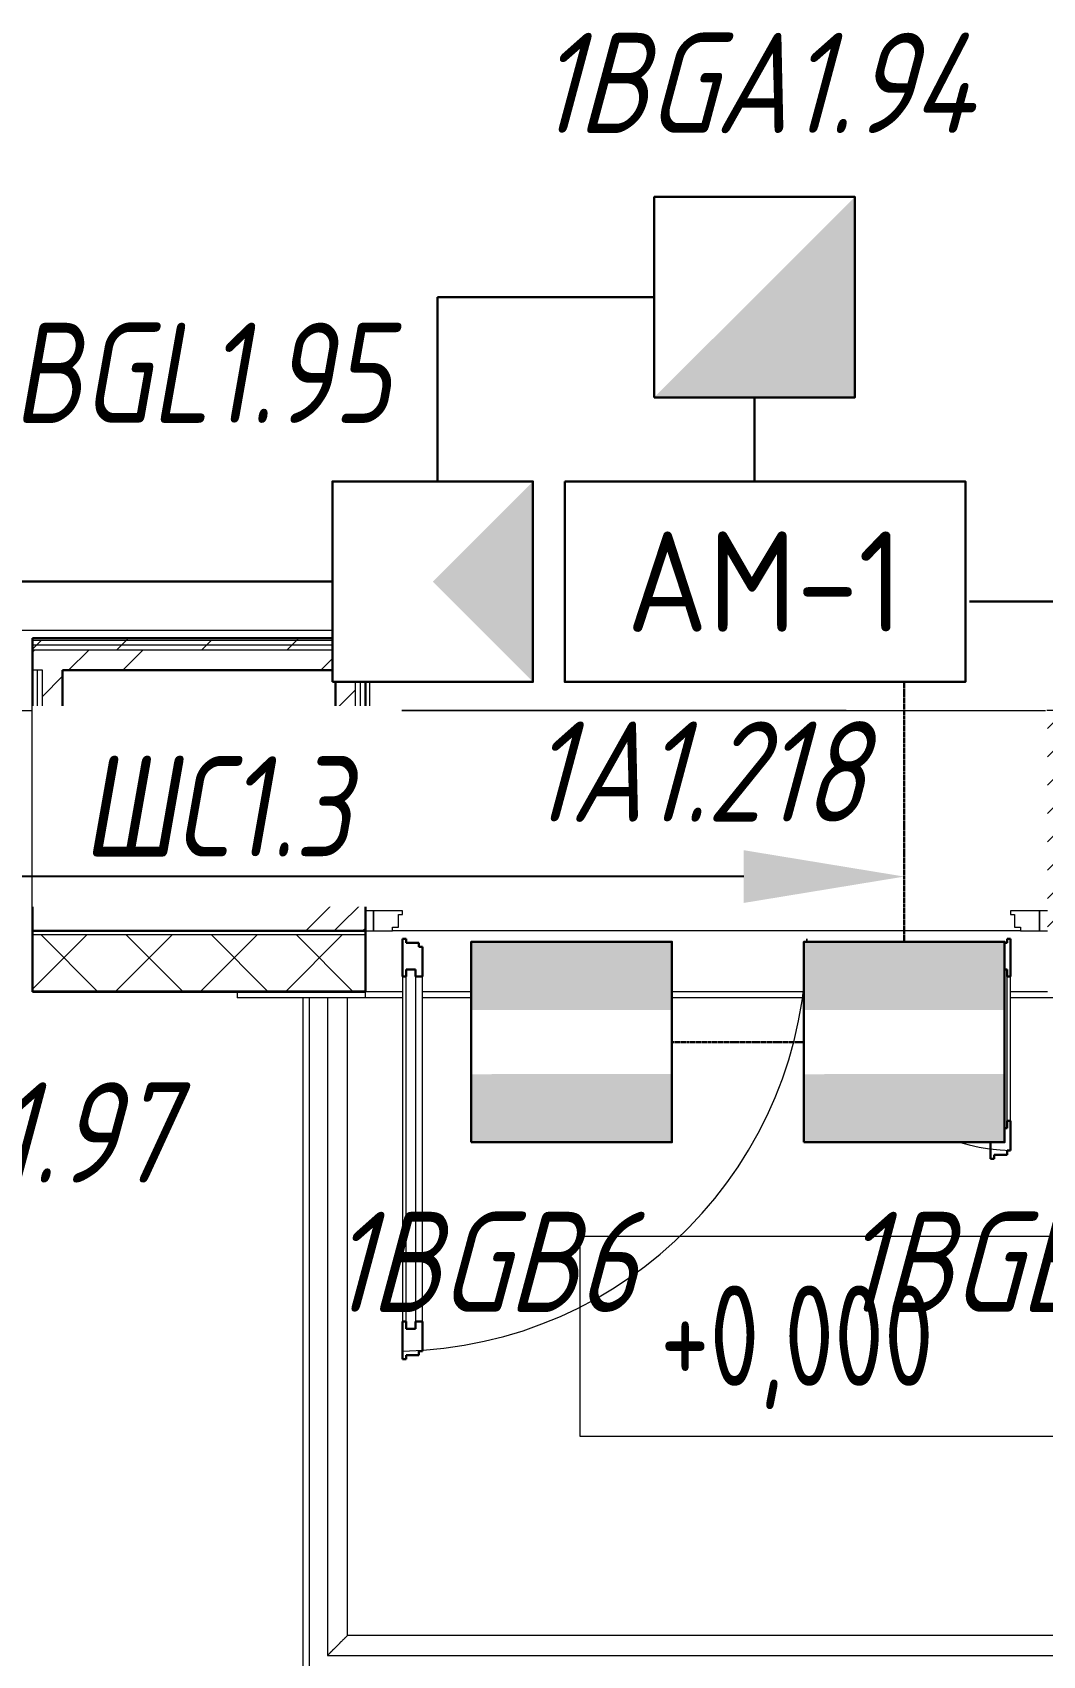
# Model space of a CAD drawing. Header units: millimetres. Extents: x -259793 to 1187961, y -549744 to 43070.
# Drawn here: x -50336 to -47818, y 13099 to 17147 of the extents above; entities that cross this region are included whole.
import ezdxf
from ezdxf import colors
from ezdxf.entities.mleader import LeaderData, LeaderLine
from ezdxf.enums import TextEntityAlignment as Align
from ezdxf.math import Vec2, Vec3

# ---------------------------------------------------------------- set-up
doc = ezdxf.new("R2010")
doc.units = ezdxf.units.MM
for name, pattern in [('ADSK_Линия сетки', [25, 20, -2.5, 0, -2.5]), ('ADSK_Штриховая_ш2 п1_5', [4.5, 3, -1.5]), ('штриховаяX2', [1.5, 1, -0.5])]:
    doc.linetypes.add(name, pattern=pattern)
for name, color, linetype, lineweight in [('RC-Выноски', 7, 'Continuous', 0), ('RC-Извещатели_охранные', 5, 'Continuous', 30), ('RC-Линии_связи-Адресные', 5, 'Continuous', 30), ('RC-Прочее_оборудование', 5, 'Continuous', 30), ('Аннотация', 7, 'Continuous', 18), ('Двери', 252, 'Continuous', 9), ('Лестницы', 252, 'Continuous', 9), ('лс', 5, 'Continuous', 30), ('Ограждение', 252, 'Continuous', 9), ('Оси', 252, 'Continuous', 9), ('Отметки', 7, 'Continuous', 9), ('Стены внутренние', 7, 'Continuous', 18), ('Стены наружные', 7, 'Continuous', 18), ('Стены штриховка', 7, 'Continuous', 9)]:
    doc.layers.add(name, color=color, linetype=linetype, lineweight=lineweight)
doc.layers.add('RC-Позиционные_обозначения', color=7, linetype='Continuous')
doc.layers.add('Двери открывание', color=7, linetype='Continuous', lineweight=9, true_color=0xc0c0c0)
doc.styles.add('GOST Common_3', font='', dxfattribs={"height": 3.5})
doc.styles.add('ISOCPEUR', font='isocpeur.ttf', dxfattribs={"width": 0.9, "height": 350})
doc.styles.add('RubezhCAD', font='', dxfattribs={"oblique": 10})
doc.styles.get("Standard").update_dxf_attribs({"font": ''})
doc.styles.get('GOST Common_3').set_extended_font_data('GOST 2.304 type A')
doc.styles.get('RubezhCAD').set_extended_font_data('GOST type A')
doc.styles.get('Standard').set_extended_font_data('GOST type B')

# ---------------------------------------------------------------- blocks, each defined once
blk = doc.blocks.new('RC-UGO-IOM-02')
at = {"layer": 'RC-Извещатели_охранные'}
blk.add_point((0, 0), dxfattribs=at)
blk.add_attdef('PSTN', text='', height=2.5, dxfattribs=at).set_placement((0.977, 2.603), align=Align.BOTTOM_LEFT)
blk.add_wipeout([(2.5, -2.5), (2.5, 2.5), (-2.5, 2.5), (-2.5, -2.5)]).dxf.layer = 'RC-Извещатели_охранные'
blk.add_wipeout([(-2.5, -2.5), (-2.5, 2.5), (2.5, 2.5), (2.5, -2.5)]).dxf.layer = 'RC-Извещатели_охранные'
h = blk.add_hatch(color=256, dxfattribs=at)
h.dxf.hatch_style = 1
h.paths.add_polyline_path([(2.5, 0.8), (2.5, 2.506), (-2.5, 2.499), (-2.5, 0.8)])
h = blk.add_hatch(color=256, dxfattribs=at)
h.dxf.hatch_style = 1
h.paths.add_polyline_path([(2.5, -2.5), (2.5, -0.794), (-2.5, -0.801), (-2.5, -2.5)])
blk.add_lwpolyline([(-2.5, -2.5), (2.5, -2.5), (2.5, 2.5), (-2.5, 2.5)], close=True, dxfattribs=at)
blk = doc.blocks.new('RC-UGO-AM-01')
at = {"layer": 'RC-Прочее_оборудование'}
blk.add_point((0, 0), dxfattribs=at)
blk.add_attdef('PSTN', text='', height=2.5, dxfattribs=at).set_placement((2.323, 2.403), align=Align.BOTTOM_LEFT)
blk.add_wipeout([(4.993, 2.499), (4.993, -2.499), (-4.993, -2.499), (-4.987, 2.499)]).dxf.layer = 'RC-Прочее_оборудование'
blk.add_wipeout([(-4.993, -2.499), (-4.993, 2.499), (4.993, 2.499), (4.993, -2.499)]).dxf.layer = 'RC-Прочее_оборудование'
blk.add_lwpolyline([(-4.993, 2.499), (4.993, 2.499), (4.993, -2.499), (-4.993, -2.499), (-4.993, 2.499)], close=True, dxfattribs=at)
blk.add_lwpolyline([(-4.993, 2.499), (-4.987, 2.499)], dxfattribs=at)
blk.add_lwpolyline([(-4.993, 2.499), (-4.987, 2.499)], dxfattribs=at)
at = {"layer": 'RC-Прочее_оборудование', "ltscale": 100, "style": 'ISOCPEUR', "width": 0.9}
blk.add_text('АМ-1', height=2.5, dxfattribs=at).set_placement((0, 0), align=Align.MIDDLE)
blk = doc.blocks.new('RC-UGO-IOPPA-01')
at = {"layer": 'RC-Извещатели_охранные'}
blk.add_attdef('PSTN', text='', height=2.5, dxfattribs=at).set_placement((0.977, 2.603), align=Align.BOTTOM_LEFT)
blk.add_wipeout([(2.5, -2.5), (2.5, 2.5), (-2.5, 2.5), (-2.5, -2.5)]).dxf.layer = 'RC-Извещатели_охранные'
blk.add_wipeout([(-2.5, -2.5), (-2.5, 2.5), (2.5, 2.5), (2.5, -2.5)]).dxf.layer = 'RC-Извещатели_охранные'
h = blk.add_hatch(color=256, dxfattribs=at)
h.dxf.hatch_style = 1
h.paths.add_polyline_path([(2.5, -2.5), (2.5, 2.5), (0, 0)])
blk.add_lwpolyline([(-2.5, -2.5), (2.5, -2.5), (2.5, 2.5), (-2.5, 2.5)], close=True, dxfattribs=at)
blk = doc.blocks.new('RC-UGO-IOZ-02')
at = {"layer": 'RC-Извещатели_охранные'}
blk.add_attdef('PSTN', text='', height=2.5, dxfattribs=at).set_placement((0.977, 2.603), align=Align.BOTTOM_LEFT)
blk.add_wipeout([(2.5, -2.5), (2.5, 2.5), (-2.5, 2.5), (-2.5, -2.5)]).dxf.layer = 'RC-Извещатели_охранные'
blk.add_wipeout([(-2.5, -2.5), (-2.5, 2.5), (2.5, 2.5), (2.5, -2.5)]).dxf.layer = 'RC-Извещатели_охранные'
h = blk.add_hatch(color=256, dxfattribs=at)
h.dxf.hatch_style = 1
h.paths.add_polyline_path([(2.5, -2.5), (2.5, 2.5), (0, 0), (-2.5, -2.5)])
blk.add_lwpolyline([(-2.5, -2.5), (2.5, -2.5), (2.5, 2.5), (-2.5, 2.5)], close=True, dxfattribs=at)
blk = doc.blocks.new('1 этаж')
at = {"layer": 'Двери', "lineweight": 18, "true_color": 0x636466}
h = blk.add_hatch(dxfattribs=at)
h.set_pattern_fill('FP_2', color=251, angle=180, style=0, pattern_type=2)
h.set_pattern_definition([(225, (-48530.8, 15181.27), (35.3553, -35.3553), [])])
h.paths.add_polyline_path([(-47805.8, 14906.3), (-47655.8, 14906.3), (-47655.8, 15456.3), (-47805.8, 15456.3), (-47805.8, 15088.3)])
h.paths.add_polyline_path([(-49505.8, 14906.3), (-49505.8, 15456.3), (-49655.8, 15456.3), (-49655.8, 14906.3), (-49546.1, 14906.3)])
at = {"layer": 'Аннотация', "color": 251, "lineweight": 20, "true_color": 0x636466}
for p, q in [((-48970.3, 13645.3), (-48970.3, 14145.3)), ((-48970.3, 14145.3), (-47670.3, 14145.3)), ((-47670.3, 13645.3), (-48970.3, 13645.3))]:
    blk.add_line(p, q, dxfattribs=at)
at = {"layer": 'Двери', "color": 251, "linetype": 'ADSK_Штриховая_ш2 п1_5', "true_color": 0x636466}
for p, q in [((-49505.8, 15456.3), (-49655.8, 15456.3)), ((-49505.8, 14906.3), (-49505.8, 15456.3)), ((-49655.8, 14906.3), (-49505.8, 14906.3))]:
    blk.add_line(p, q, dxfattribs=at)
at = {"layer": 'Двери', "color": 251, "true_color": 0x636466}
for p, q in [((-49505.8, 14956.3), (-49505.8, 14906.3)), ((-49485.8, 14956.3), (-49505.8, 14956.3)), ((-49485.8, 14906.3), (-49485.8, 14956.3)), ((-49413.8, 14956.3), (-49485.8, 14956.3)), ((-49485.8, 14956.3), (-49485.8, 14906.3)), ((-49423.8, 14915.3), (-49423.8, 14947.3)), ((-49423.8, 14947.3), (-49413.8, 14947.3)), ((-49413.8, 14947.3), (-49413.8, 14956.3)), ((-47825.8, 14956.3), (-47897.8, 14956.3)), ((-47897.8, 14956.3), (-47897.8, 14947.3)), ((-47897.8, 14947.3), (-47887.8, 14947.3)), ((-47887.8, 14947.3), (-47887.8, 14915.3)), ((-47805.8, 14956.3), (-47825.8, 14956.3)), ((-47825.8, 14956.3), (-47825.8, 14906.3)), ((-47825.8, 14906.3), (-47825.8, 14956.3)), ((-49505.8, 14906.3), (-49485.8, 14906.3)), ((-49485.8, 14906.3), (-49438.8, 14906.3)), ((-49438.8, 14906.3), (-49438.8, 14915.3)), ((-49438.8, 14915.3), (-49423.8, 14915.3)), ((-47887.8, 14915.3), (-47872.8, 14915.3)), ((-47872.8, 14915.3), (-47872.8, 14906.3)), ((-47872.8, 14906.3), (-47825.8, 14906.3)), ((-47825.8, 14906.3), (-47805.8, 14906.3)), ((-49413.8, 14792.3), (-49413.8, 13932.3)), ((-49404.8, 14810.3), (-49380.8, 14810.3)), ((-49404.8, 13914.3), (-49404.8, 14810.3)), ((-49380.8, 14810.3), (-49380.8, 13914.3)), ((-49363.8, 13932.3), (-49363.8, 14792.3)), ((-47947.8, 14792.3), (-47947.8, 14432.3)), ((-47930.8, 14810.3), (-47930.8, 14414.3)), ((-47906.8, 14810.3), (-47930.8, 14810.3)), ((-47906.8, 14414.3), (-47906.8, 14810.3)), ((-47897.8, 14432.3), (-47897.8, 14792.3)), ((-47930.8, 14414.3), (-47906.8, 14414.3)), ((-49380.8, 13914.3), (-49404.8, 13914.3))]:
    blk.add_line(p, q, dxfattribs=at)
at = {"layer": 'Двери', "color": 251, "lineweight": 30, "true_color": 0x636466}
for p, q in [((-49404.8, 14886.3), (-49413.8, 14886.3)), ((-49413.8, 14886.3), (-49413.8, 14792.3)), ((-49404.8, 14876.3), (-49404.8, 14886.3)), ((-49372.8, 14876.3), (-49404.8, 14876.3)), ((-49372.8, 14866.3), (-49372.8, 14876.3)), ((-49363.8, 14866.3), (-49372.8, 14866.3)), ((-49363.8, 14792.3), (-49363.8, 14866.3)), ((-47938.8, 14866.3), (-47947.8, 14866.3)), ((-47947.8, 14866.3), (-47947.8, 14792.3)), ((-47938.8, 14876.3), (-47938.8, 14866.3)), ((-47906.8, 14876.3), (-47938.8, 14876.3)), ((-47897.8, 14886.3), (-47906.8, 14886.3)), ((-47906.8, 14886.3), (-47906.8, 14876.3)), ((-47897.8, 14792.3), (-47897.8, 14886.3)), ((-49404.8, 14792.3), (-49413.8, 14792.3)), ((-49404.8, 14810.3), (-49404.8, 14792.3)), ((-49380.8, 14810.3), (-49404.8, 14810.3)), ((-49380.8, 14792.3), (-49380.8, 14810.3)), ((-49363.8, 14792.3), (-49380.8, 14792.3)), ((-47947.8, 14792.3), (-47930.8, 14792.3)), ((-47930.8, 14792.3), (-47930.8, 14810.3)), ((-47930.8, 14810.3), (-47906.8, 14810.3)), ((-47906.8, 14810.3), (-47906.8, 14792.3)), ((-47906.8, 14792.3), (-47897.8, 14792.3)), ((-47947.8, 14432.3), (-47947.8, 14338.3)), ((-47947.8, 14432.3), (-47930.8, 14432.3)), ((-47930.8, 14432.3), (-47930.8, 14414.3)), ((-47930.8, 14414.3), (-47906.8, 14414.3)), ((-47906.8, 14432.3), (-47897.8, 14432.3)), ((-47906.8, 14414.3), (-47906.8, 14432.3)), ((-47897.8, 14358.3), (-47897.8, 14432.3)), ((-47947.8, 14338.3), (-47938.8, 14338.3)), ((-47938.8, 14338.3), (-47938.8, 14348.3)), ((-47938.8, 14348.3), (-47906.8, 14348.3)), ((-47906.8, 14348.3), (-47906.8, 14358.3)), ((-47906.8, 14358.3), (-47897.8, 14358.3)), ((-49413.8, 13932.3), (-49413.8, 13838.3)), ((-49404.8, 13932.3), (-49413.8, 13932.3)), ((-49404.8, 13914.3), (-49404.8, 13932.3)), ((-49380.8, 13932.3), (-49380.8, 13914.3)), ((-49363.8, 13932.3), (-49380.8, 13932.3)), ((-49363.8, 13858.3), (-49363.8, 13932.3)), ((-49380.8, 13914.3), (-49404.8, 13914.3)), ((-49404.8, 13838.3), (-49404.8, 13848.3)), ((-49404.8, 13848.3), (-49372.8, 13848.3)), ((-49372.8, 13848.3), (-49372.8, 13858.3)), ((-49372.8, 13858.3), (-49363.8, 13858.3)), ((-49413.8, 13838.3), (-49404.8, 13838.3))]:
    blk.add_line(p, q, dxfattribs=at)
at = {"layer": 'Двери открывание', "color": 251, "true_color": 0x636466}
for centre, radius, start, end in [((-49433.8, 14886.3), 1028, 271.1148, 0), ((-47877.8, 14886.3), 528, 180, 267.8292)]:
    blk.add_arc(centre, radius, start, end, dxfattribs=at)
at = {"layer": 'Лестницы', "color": 251, "true_color": 0x636466}
for p, q in [((-47872.8, 14906.3), (-49438.8, 14906.3)), ((-49645.8, 14739.3), (-49645.8, 13054.3))]:
    blk.add_line(p, q, dxfattribs=at)
at = {"layer": 'Ограждение', "color": 251, "true_color": 0x636466}
for p, q in [((-52920.8, 15656.3), (-49495.8, 15656.3)), ((-49495.8, 15656.3), (-49495.8, 15456.3)), ((-52085.8, 15456.3), (-50335.8, 15456.3)), ((-49505.8, 15456.3), (-49495.8, 15456.3)), ((-49600.8, 14739.3), (-49600.8, 13099.3)), ((-49550.8, 14739.3), (-49600.8, 14739.3)), ((-49550.8, 13149.3), (-49550.8, 14739.3)), ((-47115.8, 13149.3), (-49550.8, 13149.3)), ((-49600.8, 13099.3), (-47115.8, 13099.3))]:
    blk.add_line(p, q, dxfattribs=at)
blk.add_open_spline([(-49550.8, 13149.3), (-49550.8, 13149.3), (-49551.2, 13148.8), (-49552.6, 13147.4), (-49554.1, 13146), (-49555.6, 13144.5), (-49557, 13143.1), (-49558.5, 13141.6), (-49560.5, 13139.5), (-49562.8, 13137.3), (-49564.7, 13135.3), (-49566.2, 13133.8), (-49567.8, 13132.3), (-49569.3, 13130.7), (-49570.9, 13129.1), (-49572.5, 13127.5), (-49574.2, 13125.9), (-49575.8, 13124.3), (-49577.4, 13122.6), (-49579.1, 13121), (-49580.7, 13119.4), (-49582.3, 13117.8), (-49583.8, 13116.2), (-49585.4, 13114.7), (-49586.9, 13113.2), (-49588.3, 13111.8), (-49589.7, 13110.4), (-49591.5, 13108.6), (-49593.1, 13107), (-49594.6, 13105.5), (-49596, 13104.1), (-49597.5, 13102.6), (-49599, 13101.1), (-49600.4, 13099.7), (-49600.8, 13099.3), (-49600.8, 13099.3)], degree=3, knots=[0, 0, 0, 0, 0.083333, 0.125, 0.166667, 0.208333, 0.229167, 0.25, 0.291667, 0.333333, 0.354167, 0.375, 0.395833, 0.416667, 0.4375, 0.458333, 0.479167, 0.5, 0.520833, 0.541667, 0.5625, 0.583333, 0.604167, 0.625, 0.645833, 0.666667, 0.6875, 0.708333, 0.75, 0.770833, 0.791667, 0.833333, 0.875, 0.916667, 1, 1, 1, 1], dxfattribs=at)
at = {"layer": 'Оси', "color": 251, "linetype": 'ADSK_Линия сетки', "ltscale": 100, "true_color": 0x636466}
blk.add_line((-805.8, 15456.3), (-72528.1, 15456.3), dxfattribs=at)
at = {"layer": 'Стены внутренние', "color": 251, "lineweight": 30, "true_color": 0x636466}
for p, q in [((-50335.8, 15456.3), (-50335.8, 14906.3)), ((-49580.8, 15456.3), (-50260.8, 15456.3)), ((-49505.8, 14906.3), (-49505.8, 15456.3)), ((-50335.8, 14906.3), (-49505.8, 14906.3)), ((-50335.8, 14896.3), (-50335.8, 14754.3)), ((-49505.8, 14754.3), (-49505.8, 14896.3)), ((-50335.8, 14754.3), (-49505.8, 14754.3))]:
    blk.add_line(p, q, dxfattribs=at)
at = {"layer": 'Стены внутренние', "color": 251, "true_color": 0x636466}
for p, q in [((-49495.8, 15456.3), (-47810.8, 15456.3)), ((-47872.8, 14906.3), (-49438.8, 14906.3)), ((-49413.8, 14754.3), (-49505.8, 14754.3)), ((-47947.8, 14754.3), (-49363.8, 14754.3)), ((-47805.8, 14754.3), (-47897.8, 14754.3))]:
    blk.add_line(p, q, dxfattribs=at)
at = {"layer": 'Стены внутренние', "color": 251, "linetype": 'Continuous', "lineweight": 9, "true_color": 0x636466}
for p, q in [((-50333.8, 14762.5), (-50200, 14896.3)), ((-50174.2, 14756.3), (-50314.2, 14896.3)), ((-50127.9, 14756.3), (-49987.9, 14896.3)), ((-49962.1, 14756.3), (-50102.1, 14896.3)), ((-49915.8, 14756.3), (-49775.8, 14896.3)), ((-49749.9, 14756.3), (-49889.9, 14896.3)), ((-49703.6, 14756.3), (-49563.6, 14896.3)), ((-49537.8, 14756.3), (-49677.8, 14896.3)), ((-50333.8, 14889.5), (-50335.8, 14893)), ((-50230.3, 14756.3), (-50230.3, 14756.2))]:
    blk.add_line(p, q, dxfattribs=at)
at = {"layer": 'Стены наружные', "color": 251, "lineweight": 30, "true_color": 0x636466}
for p, q in [((-49505.8, 15636.3), (-50335.8, 15636.3)), ((-50335.8, 15636.3), (-50335.8, 15456.3)), ((-49505.8, 15456.3), (-49505.8, 15636.3)), ((-50260.8, 15556.3), (-49580.8, 15556.3)), ((-50260.8, 15456.3), (-50260.8, 15556.3)), ((-49580.8, 15556.3), (-49580.8, 15456.3)), ((-50335.8, 15456.3), (-50260.8, 15456.3)), ((-49580.8, 15456.3), (-49505.8, 15456.3)), ((-50335.8, 14906.3), (-50335.8, 14896.3)), ((-49505.8, 14896.3), (-49505.8, 14906.3))]:
    blk.add_line(p, q, dxfattribs=at)
at = {"layer": 'Стены наружные', "color": 251, "linetype": 'Continuous', "lineweight": 9, "true_color": 0x636466}
for p, q in [((-50326, 15618.8), (-50313.5, 15631.3)), ((-50113.9, 15618.8), (-50101.4, 15631.3)), ((-50101.4, 15631.3), (-50096.4, 15636.3)), ((-49901.8, 15618.8), (-49889.3, 15631.3)), ((-49689.7, 15618.8), (-49677.2, 15631.3)), ((-49677.2, 15631.3), (-49672.2, 15636.3)), ((-50335.8, 15609), (-50326, 15618.8)), ((-50335.8, 15601.1), (-50330.7, 15606.3)), ((-50245.7, 15556.3), (-50195.7, 15606.3)), ((-50126.4, 15606.3), (-50113.9, 15618.8)), ((-50110.8, 15556.3), (-50060.8, 15606.3)), ((-49914.3, 15606.3), (-49901.8, 15618.8)), ((-49702.2, 15606.3), (-49689.7, 15618.8)), ((-49617.3, 15556.3), (-49567.3, 15606.3)), ((-50310.8, 15491.2), (-50260.8, 15541.2)), ((-49580.8, 15457.9), (-49530.8, 15507.9))]:
    blk.add_line(p, q, dxfattribs=at)
at = {"layer": 'Стены наружные', "color": 251, "true_color": 0x636466}
for p, q in [((-49825.8, 14754.3), (-49825.8, 14739.3)), ((-49600.8, 14739.3), (-49825.8, 14739.3)), ((-49660.8, 13039.3), (-49660.8, 14739.3)), ((-49645.8, 14739.3), (-49645.8, 13054.3)), ((-49413.8, 14739.3), (-49550.8, 14739.3)), ((-49505.8, 14739.3), (-49505.8, 14754.3)), ((-47947.8, 14739.3), (-49363.8, 14739.3)), ((-47115.8, 14739.3), (-47897.8, 14739.3))]:
    blk.add_line(p, q, dxfattribs=at)
at = {"layer": 'Стены штриховка', "color": 251, "true_color": 0x636466}
for p, q in [((-50335.8, 15631.3), (-49505.8, 15631.3)), ((-49505.8, 15618.8), (-50335.8, 15618.8)), ((-49505.8, 15606.3), (-50335.8, 15606.3)), ((-50310.8, 15556.3), (-50335.8, 15556.3)), ((-50323.3, 15456.3), (-50323.3, 15556.3)), ((-50310.8, 15456.3), (-50310.8, 15556.3)), ((-49530.8, 15456.3), (-49530.8, 15556.3)), ((-49505.8, 15556.3), (-49530.8, 15556.3)), ((-49518.3, 15456.3), (-49518.3, 15556.3)), ((-49505.8, 14896.3), (-50335.8, 14896.3)), ((-50333.8, 14756.3), (-50333.8, 14896.3)), ((-49507.8, 14896.3), (-49507.8, 14756.3)), ((-49507.8, 14756.3), (-50333.8, 14756.3))]:
    blk.add_line(p, q, dxfattribs=at)
at = {"layer": 'Отметки', "color": 251, "true_color": 0x636466, "style": 'GOST Common_3', "width": 0.9}
blk.add_text('+0,000', height=250, dxfattribs=at).set_placement((-48771.4, 13772))

msp = doc.modelspace()

# ---------------------------------------------------------------- linework, layer by layer
at = {"layer": 'RC-Линии_связи-Адресные'}
msp.add_line((-49326.27493, 16486.78901), (-49326.27493, 16027.29376), dxfattribs=at)
at = {"layer": 'лс'}
msp.add_lwpolyline([(-49588.26941, 15777.29376), (-50900.23961, 15777.29376)], dxfattribs=at)

# ---------------------------------------------------------------- block references
msp.add_blockref('1 этаж', (0, 0))

# ---------------------------------------------------------------- next in the draw order: block references
at = {"layer": 'RC-Извещатели_охранные', "color": 1, "ltscale": 0.01}
ref = msp.add_blockref('RC-UGO-IOZ-02', (-48536.04239, 16486.78901), dxfattribs=dict(at, xscale=100, yscale=100, zscale=100))
ref.add_attrib('PSTN', '1BGA1.94', dxfattribs={"layer": 'RC-Позиционные_обозначения', "height": 250, "style": 'RubezhCAD', "oblique": 15}).set_placement((-48536.04239, 16820.9769), align=Align.BOTTOM_CENTER)
at = {"layer": 'RC-Извещатели_охранные'}
ref = msp.add_blockref('RC-UGO-IOPPA-01', (-49338.26941, 15777.29376), dxfattribs=dict(at, xscale=100, yscale=100, zscale=100))
ref.add_attrib('PSTN', '1BGL1.95', dxfattribs={"layer": 'RC-Позиционные_обозначения', "height": 250, "style": 'RubezhCAD', "oblique": 10}).set_placement((-49961.49149, 16098.13143), align=Align.BOTTOM_CENTER)
at = {"layer": 'RC-Извещатели_охранные', "color": 1, "ltscale": 0.01}
ref = msp.add_blockref('RC-UGO-IOM-02', (-48992.08874, 14629.08942), dxfattribs=dict(at, xscale=100, yscale=100, zscale=100))
ref.add_attrib('PSTN', '1BGB6', dxfattribs={"layer": 'RC-Позиционные_обозначения', "height": 250, "style": 'RubezhCAD', "oblique": 15}).set_placement((-49214.28257, 13880.95678), align=Align.BOTTOM_CENTER)
ref = msp.add_blockref('RC-UGO-IOM-02', (-48162.94612, 14629.08942), dxfattribs=dict(at, xscale=100, yscale=100, zscale=100))
ref.add_attrib('PSTN', '1BGB5', dxfattribs={"layer": 'RC-Позиционные_обозначения', "height": 250, "style": 'RubezhCAD', "oblique": 15}).set_placement((-47937.04017, 13880.95678), align=Align.BOTTOM_CENTER)
at = {"layer": 'RC-Прочее_оборудование', "color": 1, "ltscale": 0.01}
ref = msp.add_blockref('RC-UGO-AM-01', (-48509.90446, 15777.29376), dxfattribs=dict(at, xscale=100, yscale=100, zscale=100))
ref.add_attrib('PSTN', '1A1.218', (-49098.01447, 15178.60598), dxfattribs={"layer": 'RC-Позиционные_обозначения', "height": 250, "style": 'RubezhCAD', "oblique": 15})

# ---------------------------------------------------------------- next in the draw order: linework, layer by layer
at = {"layer": 'RC-Линии_связи-Адресные'}
for p, q in [((-48786.04239, 16486.78901), (-49326.27493, 16486.78901)), ((-48536.04239, 16236.78901), (-48536.04239, 16027.22628))]:
    msp.add_line(p, q, dxfattribs=at)
at = {"layer": 'лс'}
msp.add_lwpolyline([(-46182.84463, 15237.96124), (-46182.84463, 15727.38635), (-48000.56423, 15727.38635)], dxfattribs=at)
at = {"layer": 'лс', "linetype": 'штриховаяX2', "ltscale": 2}
for points in [[(-48162.94612, 14879.08942), (-48162.94612, 15527.36124)], [(-48412.94612, 14629.08942), (-48742.08874, 14629.08942)]]:
    msp.add_lwpolyline(points, dxfattribs=at)

# ---------------------------------------------------------------- next in the draw order: leaders
at = {"layer": 'RC-Выноски', "ltscale": 0.01}
ml = msp.add_multileader_mtext('Standard', dxfattribs=at)
ml.set_content('ШС1.3', color=256, style='RubezhCAD')
ml.set_leader_properties()
ml.build(insert=Vec2(0, 0))
ml.multileader.update_dxf_attribs({"has_text_frame": 1, "text_left_attachment_type": 6, "text_right_attachment_type": 6, "dogleg_length": 2, "arrow_head_size": 400, "scale": 100})
ctx = ml.context
ctx.base_point, ctx.scale, ctx.char_height, ctx.arrow_head_size, ctx.landing_gap_size, ctx.plane_origin = Vec3(-50336.15176, 15041.80328), 100, 250, 400, 100, Vec3(-334989.08904, -29494.91227)
ctx.left_attachment, ctx.right_attachment, ctx.text_align_type = 6, 6, 2
notes = []
notes.append((ctx, [(1, (1, 1, 0), (-49240.84541, 15041.80328), (-1, 0), 200, [(0, [(-48162.94612, 15041.80328)], 0, [])])]))
ctx.mtext.insert, ctx.mtext.alignment, ctx.mtext.flow_direction = Vec3(-49540.84541, 15341.80328), 3, 5
ctx.mtext.has_bg_fill, ctx.mtext.bg_color, ctx.mtext.bg_scale_factor, ctx.mtext.bg_transparency, ctx.mtext.use_window_bg_color = 1, -1027028792, 1.5, 0, 1
for ctx, leaders in notes:
    for number, flags, end, landing, length, lines in leaders:
        leader = LeaderData()
        leader.index, (leader.has_last_leader_line, leader.has_dogleg_vector, leader.attachment_direction) = number, flags
        leader.last_leader_point, leader.dogleg_vector, leader.dogleg_length = Vec3(end), Vec3(landing), length
        for number, points, colour, breaks in lines:
            line = LeaderLine()
            line.index, line.vertices, line.color, line.breaks = number, Vec3.list(points), colors.encode_raw_color(colour), breaks
            leader.lines.append(line)
        ctx.leaders.append(leader)

# ---------------------------------------------------------------- next in the draw order: block references
at = {"layer": 'RC-Извещатели_охранные', "color": 1, "ltscale": 0.01}
ref = msp.add_blockref('RC-UGO-IOM-02', (-50722.64973, 14987.96124), dxfattribs=dict(at, xscale=100, yscale=100, zscale=100))
ref.add_attrib('PSTN', '1BGB1.97', dxfattribs={"layer": 'RC-Позиционные_обозначения', "height": 250, "style": 'RubezhCAD', "oblique": 15}).set_placement((-50520.57387, 14203.7769), align=Align.BOTTOM_CENTER)

doc.saveas('drawing.dxf')
